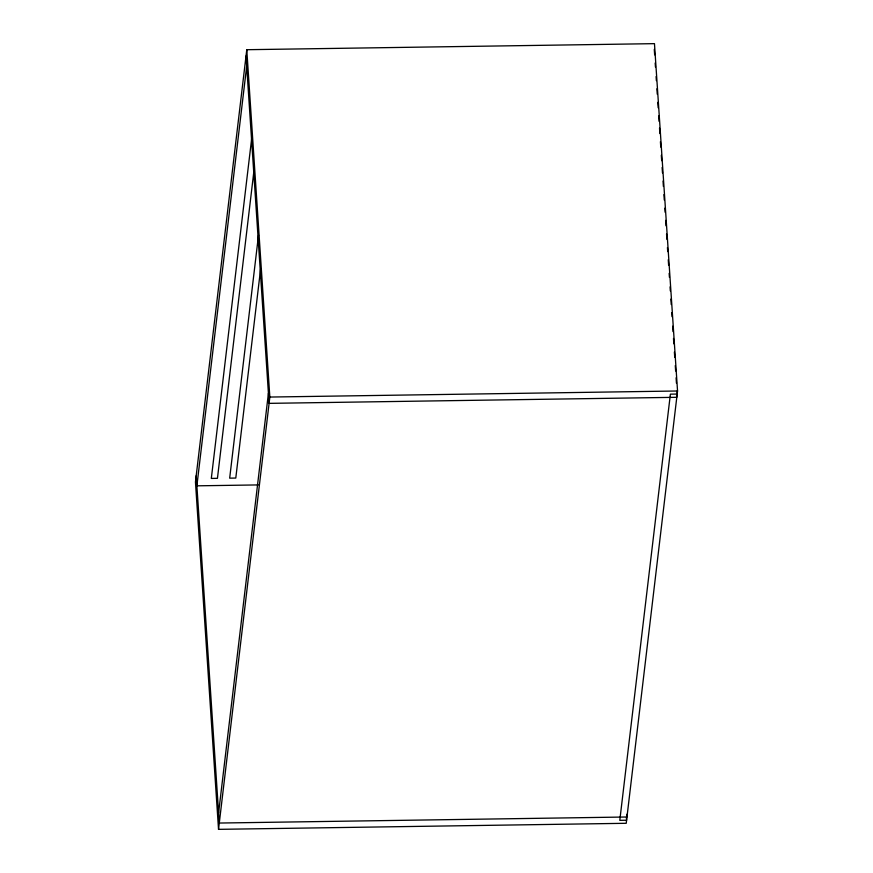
<?xml version="1.0" encoding="UTF-8"?>
<svg xmlns="http://www.w3.org/2000/svg" width="873" height="873" viewBox="0 0 873 873"><rect width="100%" height="100%" fill="white"/><g stroke="black" fill="none" stroke-linecap="round" stroke-linejoin="round"><path stroke-width="1.31" d="M246.775 49.706L195.454 482.005L218.534 829.35L626.225 823.294L677.546 390.995L654.466 43.65L246.775 49.706L269.844 397.051L218.534 829.35M246.699 66.141L196.883 485.825L258.244 484.919M251.893 136.635L211.321 478.426L217.442 478.328L253.999 170.322M258.539 234.979L229.675 478.153L235.786 478.055L260.645 268.666M218.599 812.916L268.426 393.221M269.844 397.051L677.546 390.995M654.292 49.423L654.652 54.857M655.187 62.998L655.459 67.068M656.092 76.562L656.365 80.632M656.9 88.773L657.26 94.197M657.805 102.337L658.166 107.772M658.7 115.913L659.06 121.336M659.519 128.124L659.879 133.547M660.414 141.688L660.774 147.122M661.319 155.263L661.679 160.687M662.127 167.474L662.487 172.898M663.033 181.038L663.393 186.462M663.927 194.603L664.288 200.037M664.833 208.178L665.106 212.248M665.641 220.389L666.001 225.812M666.546 233.953L666.907 239.388M667.441 247.528L667.714 251.599M668.26 259.739L668.62 265.163M669.155 273.304L669.427 277.374M670.06 286.868L670.333 290.938M670.868 299.079L671.228 304.513M671.774 312.654L672.046 316.724M672.668 326.218L673.028 331.642M673.487 338.429L673.847 343.853M674.382 352.005L674.742 357.428M675.287 365.569L675.647 370.992M676.095 377.78L676.455 383.203M677.001 391.344L677.175 394.061L670.388 394.159L619.797 820.336L626.585 820.238L626.41 817.521M676.619 394.585L676.793 397.302L269.091 403.359L246.022 56.003M626.792 814.28L626.978 816.997L219.276 823.043L196.207 475.698"/></g></svg>
